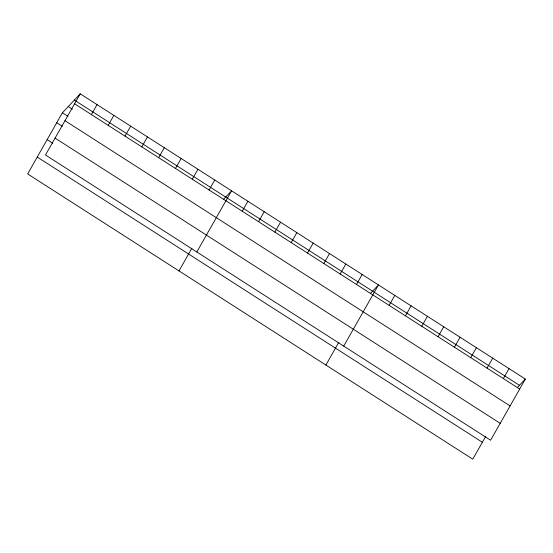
<?xml version="1.0" encoding="UTF-8"?>
<svg xmlns="http://www.w3.org/2000/svg" width="553" height="553" viewBox="0 0 553 553"><rect width="100%" height="100%" fill="white"/><g stroke="black" fill="none" stroke-linecap="round" stroke-linejoin="round"><path stroke-width="0.83" d="M80.233 93.83L45.484 154.999L490.601 440.229L525.35 379.068L80.233 93.83L62.399 112.771L27.65 173.932L472.767 459.17L485.665 436.469M91.39 114.568L97.052 104.607M108.208 125.344L113.863 115.383M125.019 136.121L130.681 126.16M141.838 146.898L147.492 136.937M158.649 157.674L164.31 147.713M175.467 168.444L181.128 158.483M192.285 179.22L197.939 169.259M209.096 189.997L214.758 180.036M178.992 270.915L191.884 248.214M196.827 251.974L231.576 190.813L223.481 199.405M242.235 211.232L247.896 201.271M258.555 221.691L264.216 211.73M274.876 232.149L280.537 222.188M291.196 242.608L296.857 232.647M307.516 253.067L313.178 243.106M323.837 263.525L329.498 253.564M340.164 273.984L345.819 264.023M356.485 284.442L362.139 274.482M325.876 365.042L338.775 342.342M343.717 346.102L378.459 284.94L370.372 293.525M389.125 305.36L394.78 295.399M405.446 315.818L411.1 305.857M421.766 326.277L427.428 316.316M438.087 336.736L443.748 326.775M454.407 347.194L460.068 337.233M470.727 357.653L476.389 347.692M487.048 368.111L492.709 358.15M503.368 378.57L509.03 368.609M517.262 387.653L525.35 379.068M74.344 100.079L519.467 385.317M74.572 103.791L519.689 389.029M68.282 106.522L72.484 109.218M62.399 112.771L68.005 116.365M64.978 120.692L510.094 405.923M56.738 122.731L62.344 126.326M55.086 138.098L500.202 423.335M47.136 139.626L52.742 143.22M37.251 157.038L482.368 442.269"/></g></svg>
